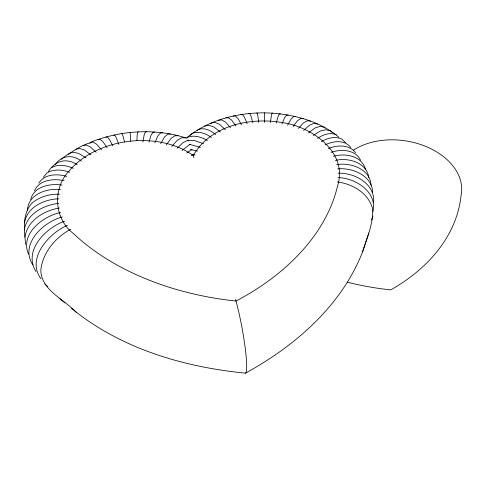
<?xml version="1.0" encoding="UTF-8"?>
<svg xmlns="http://www.w3.org/2000/svg" width="486" height="486" viewBox="0 0 486 486"><rect width="100%" height="100%" fill="white"/><g stroke="black" fill="none" stroke-linecap="round" stroke-linejoin="round"><path stroke-width="0.73" d="M264.554 122.363L264.56 112.855C236.998 112.709 208.549 120.066 186.824 137.593C193.628 134.567 201.319 136.912 207.394 140.527M25.655 244.44C24.318 230.765 21.773 214.016 32.119 203.014C39.676 196.66 49.657 193.969 59.395 194.163M193.884 157.695L193.288 155.544C210.481 125.267 250.333 117.017 282.421 122.6C311.976 126.846 348.638 152.337 337.448 186.436A235.254 159.22 -7.7 0 1 236.014 301.053A241.718 161.267 1.1 0 1 73.368 233.523C54.213 218.925 52.367 189.267 68.453 171.71C85.111 151.699 111.428 142.034 136.894 140.661L137.149 135.236L137.653 132.259L138.346 131.87C154.761 131.19 171.382 133.049 186.989 138.31M142.939 142.052L144.105 135.108L145.284 132.119L146.529 131.718M270.41 122.587L271.322 116.026L271.978 113.323L272.488 113.153C296.053 115.042 320.523 121.682 338.833 137.192M148.959 142.143L151.006 135.369L152.853 132.405L154.645 132.028M276.224 123.134L278.016 116.652L279.322 114.01L280.367 113.888M337.254 181.952C352.484 183.787 368.479 193.112 372.616 208.743C373.57 223.688 366.79 237.824 362.592 251.894C341.427 305.84 295.257 345.874 245.491 373.145C183.38 367.07 120.413 348.462 71.503 308.361M24.938 237.016C27.429 220.456 44.074 210.517 59.395 207.99M24.3 229.987C26.766 213.731 43.825 204.885 58.806 203.397M34.536 190.755C39.226 179.692 53.758 178.386 64.122 180.658M24.494 222.94C26.9 206.981 44.317 199.217 58.879 198.78M30.703 199.351C34.026 186.26 50.459 183.228 62.038 185.069M154.882 142.714L157.81 136.019L160.319 133.115L162.652 132.793M281.959 124.003L284.626 117.648L286.582 115.097L288.155 115.061M372.956 211.404C377.458 191.763 355.254 177.9 337.934 177.59M362.592 251.894L368.85 233.049M371.517 220.152L372.871 216.07M138.346 131.87L130.145 132.484L130.679 141.134M160.684 143.625L164.481 137.064L167.64 134.258L170.507 134.014M287.591 125.194L291.114 119.015L293.708 116.591L295.804 116.658M166.334 144.877L170.969 138.486L174.772 135.819L178.155 135.685M89.861 143.382L90.451 142.307C103.141 137.198 116.543 133.936 130.145 132.484M293.149 126.579L297.444 120.735L300.658 118.475L303.264 118.681M171.789 146.45L177.244 140.284L181.667 137.787L185.561 137.799M298.477 128.389L303.574 122.806L307.401 120.747L310.505 121.117M177.098 148.248L183.271 142.453L188.295 140.162M68.526 154.366C75.628 148.929 84.23 144.069 93.014 141.991L96.514 144.129L101.544 149.828M61.649 159.444L63.077 157.695L69.37 153.278L73.416 152.197L78.726 153.436L86.046 157.877M303.592 130.497L309.467 125.218L313.883 123.389L317.473 123.954M55.416 164.602C61.54 154.991 72.912 154.408 81.472 161.145M38.801 183.179C44.572 173.775 57.318 173.648 66.795 176.406M48.406 171.564C55.173 160.678 66.084 157.555 77.14 164.596M43.309 177.232L47.021 172.907C53.934 168.703 62.53 169.687 69.82 172.281M182.086 150.46L189.005 144.98L190.403 144.47M210.547 123.869L211.428 122.934L215.085 122.436L219.532 124.349L225.389 129.756M308.458 132.897L315.086 127.958L320.074 126.396L324.132 127.186L325.085 128.195M197.401 130.43L198.343 129.531C204.557 127.132 210.979 130.704 215.741 134.561M186.776 152.975L192.031 149.342M190.305 135.308L192.365 133.389C198.883 130.679 205.979 133.65 211.398 137.417M313.154 135.479L320.389 131.013L325.924 129.75L330.431 130.789L332.023 132.392M191.241 155.702L192.954 154.481L195.165 155.052M317.449 138.413C322.868 134.768 329.945 131.925 336.336 134.75M321.41 141.584C327.473 138.109 335.133 135.898 341.798 139.045L345.582 142.696M325.104 144.931C333.11 140.922 344.823 139.415 350.837 147.562M328.305 148.54C337.12 144.907 349.246 144.293 355.558 152.732M70.768 229.21C55.532 237.405 42.774 252.331 40.836 269.973C40.788 289.948 64.395 299.51 76.132 312.188M51.856 167.536C58.527 163.733 66.618 165.44 73.283 168.338M331.094 152.337C340.953 148.941 355.485 149.439 360.503 160.143M67.433 225.31C48.928 233.201 25.892 258.74 41.049 278.836M333.432 156.298C345.151 152.877 361.894 155.806 365.472 169.28M64.62 221.203C45.781 227.74 22.897 250.685 35.988 271.54M335.31 160.392C348.28 157.385 366.705 162.354 368.771 177.475M76.059 149.232L79.631 148.437L84.357 150.004L90.925 154.876M62.354 216.92C43.242 221.938 19.385 244.1 32.835 264.925M336.701 164.596C350.661 162.269 370.174 168.964 371.097 185.209M83.106 145.569L86.18 145.022L90.299 146.9L96.161 152.252M204.709 126.038L208.84 125.327L213.87 126.986L220.474 132.058M60.647 212.504C42.896 216.106 19.805 233.833 28.492 254.129M337.697 168.867C352.423 167.494 372.179 175.531 372.677 192.413M218.451 120.224L221.622 119.908L225.474 122.047L230.534 127.739M338.08 173.216C354.598 172.573 375.399 183.787 373.606 202.619M98.063 139.464L100.098 139.342L102.947 141.712L107.133 147.708M225.741 117.922L228.402 117.77L231.64 120.097L235.892 126.026M136.894 140.661C156.541 139.84 177.104 143.886 193.288 155.544L192.954 154.481M233.244 116.045L235.394 116.02L238 118.493L241.475 124.75M189.346 144.7L190.834 144.682L200.39 147.367M105.881 137.052L107.382 137.095L109.575 139.658L112.892 145.909M264.56 112.855L272.488 113.153M240.922 114.593L242.55 114.666L244.513 117.26L247.125 123.669M187.566 140.278L194.619 140.6L203.646 143.807M248.735 113.572L249.828 113.718L251.141 116.391L252.878 122.909M60.452 189.583C46.869 187.954 27.769 194.406 27.453 210.426M113.864 135.084L114.824 135.254L116.354 137.975L118.784 144.433M190.421 149.512L197.553 151.122M256.626 112.995L257.185 113.171L257.847 115.893L258.704 122.472M121.968 133.559L123.231 136.675L124.489 141.955M59.997 298.829L64.857 302.851M44.761 283.994L47.646 286.412M353.182 150.332A63.302 44.026 8.5 0 1 426.283 146.638A63.302 44.026 8.5 0 1 461.074 195.481A193.1 135.582 1 0 1 390.787 289.875A204.248 136.256 7.7 0 1 347.569 282.251M235.582 299.51A45.587 5.085 79.5 0 1 236.014 301.059A45.587 5.085 79.5 0 1 243.371 335.553A45.04 5.03 79.5 0 1 245.491 373.163"/></g></svg>
